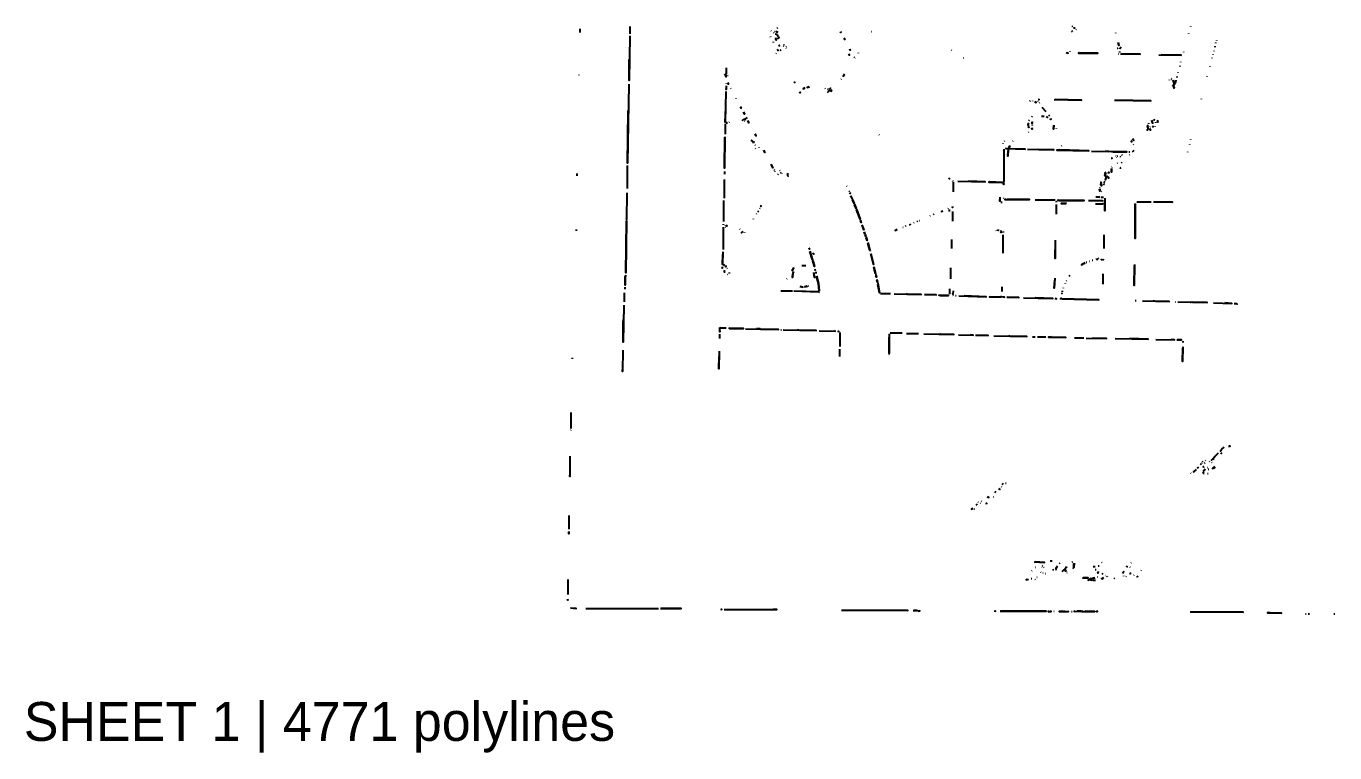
# Model space of a CAD drawing. Extents: x 1 to 1375, y -34 to 889.
# Drawn here: x 1 to 675, y -34 to 340 of the extents above; entities that cross this region are included whole.
import ezdxf

# ---------------------------------------------------------------- set-up
doc = ezdxf.new("R2010")
doc.units = 0
doc.layers.add('LINEWORK', color=4, linetype='CONTINUOUS')
doc.layers.add('TITLEBLOCK', color=2, linetype='CONTINUOUS')

msp = doc.modelspace()

# ---------------------------------------------------------------- linework, layer by layer
at = {"layer": 'LINEWORK'}
for points in [[(286.1667, 338.6667), (286.1667, 336.6667)], [(311.8333, 339.8333), (311.8333, 336)], [(384.5, 337.8333), (384.6667, 337.6667)], [(386.1667, 337.3333), (386.3333, 337.3333)], [(386.8333, 337.5), (387.5, 336.8333), (387.8333, 337.1667), (387.5, 336.8333)], [(387.8333, 339.1667), (387.5, 338.8333)], [(420.3333, 337.3333), (420.5, 336.6667), (420.3333, 337.1667)], [(436.1667, 337.1667), (436, 337)], [(539.1667, 337), (539, 336.8333)], [(539.6667, 340), (539.3333, 339.6667)], [(539.6667, 337.6667), (539.3333, 337.3333)], [(540.5, 339.5), (540.5, 338.6667)], [(541.5, 338.3333), (541.3333, 338.1667)], [(600.3333, 339.8333), (600.3333, 339.6667)], [(311.8333, 335), (311.5, 312), (311.5, 322.8333), (311.8333, 323.1667)], [(384, 334.6667), (384.3333, 334.3333)], [(385.6667, 336.6667), (385.8333, 336.5)], [(385.6667, 332), (385.6667, 331.6667)], [(386.6667, 336), (386.8333, 336)], [(386.8333, 334.1667), (387.1667, 332.8333), (386.8333, 333.3333), (387.1667, 333.8333)], [(387.1667, 336.1667), (388, 335), (387.8333, 335.5)], [(388.8333, 334.3333), (388, 333.6667), (389, 334.3333)], [(388.1667, 334.6667), (388.1667, 334.5)], [(388.5, 330.3333), (388.8333, 329.8333), (388.5, 330.1667)], [(390.8333, 330), (391.1667, 329.6667)], [(391.1667, 330.6667), (391.1667, 330.5)], [(422, 334), (422.5, 333.1667), (422.1667, 333.8333)], [(561.8333, 336.5), (561.8333, 336.3333)], [(563.1667, 331.8333), (563.5, 330), (563.1667, 331.5)], [(599.3333, 336.1667), (599.3333, 336)], [(613.3333, 331.6667), (613.3333, 331.1667)], [(613.8333, 332.8333), (613.8333, 332.6667)], [(387.1667, 326), (387, 325.8333)], [(387.6667, 328.1667), (388.1667, 327.5), (388, 327.8333)], [(389.5, 327.8333), (389, 327.3333)], [(392.3333, 329.5), (392.1667, 329.3333)], [(392.1667, 328.8333), (392.3333, 328.6667)], [(424.3333, 325.8333), (424.8333, 325), (424.5, 325.6667)], [(425, 328.3333), (425.3333, 327.6667), (425, 328.1667)], [(427.1667, 324.1667), (427.3333, 324)], [(427.6667, 323.6667), (427.5, 323.5)], [(429.3333, 326.3333), (429.3333, 326.1667)], [(477.1667, 327.8333), (477.3333, 327.6667)], [(483.5, 323.6667), (483.6667, 323.6667)], [(536.3333, 326.5), (537.5, 326.1667), (537, 326.5)], [(538.3333, 327.1667), (538.3333, 327)], [(543.1667, 326.3333), (542.8333, 326.1667), (552.6667, 326.1667), (543.3333, 326.3333)], [(562.6667, 328.6667), (563, 328.6667)], [(563.1667, 325.8333), (563.3333, 325.8333)], [(563.6667, 328.5), (563.6667, 328.3333)], [(563.8333, 327), (563.8333, 326.5)], [(564.6667, 329.1667), (564.1667, 328.5), (564.3333, 328.8333)], [(564.3333, 325.8333), (574.5, 325.6667), (564.8333, 325.8333)], [(584.1667, 325.3333), (595.6667, 325), (585.3333, 325.3333)], [(596.8333, 326.8333), (596.8333, 326.6667)], [(611.3333, 323.6667), (611.3333, 323.5)], [(611.8333, 325.6667), (611.8333, 325.5)], [(612.3333, 327.3333), (612.3333, 327.1667)], [(612.8333, 329.6667), (612.8333, 329.1667)], [(361.5, 318.5), (361.5, 315.5), (361.1667, 315), (361.5, 314), (361.1667, 314.8333), (361.5, 315.5)], [(594.8333, 319.6667), (594.8333, 319.1667)], [(595.3333, 321.6667), (595.3333, 321.5)], [(610.3333, 319.3333), (610.3333, 319.1667)], [(285.6667, 315), (285.6667, 314.8333)], [(311.3333, 310.1667), (310.6667, 269.5), (311, 296), (311.3333, 297)], [(360.5, 315.5), (360.8333, 315.1667)], [(361.5, 310.6667), (361.5, 310.5)], [(362.3333, 314.6667), (362.1667, 314.5)], [(362.1667, 311), (362.6667, 310.1667), (362.5, 310.6667)], [(396.5, 311.5), (396.8333, 311), (396.6667, 311.3333)], [(420.6667, 312.6667), (420.5, 312.5)], [(422.3333, 315.3333), (421.6667, 314.3333), (422.3333, 315.1667)], [(589.5, 312.3333), (589.3333, 312.1667)], [(590.5, 313.1667), (590.6667, 313)], [(590.6667, 312.5), (590.5, 312.3333)], [(591.5, 312.3333), (591.8333, 310.8333), (591.5, 312.1667)], [(592.8333, 312.1667), (592.6667, 311.1667), (591.5, 309.3333), (592, 308.6667), (591.8333, 308.1667), (592, 308.6667), (591.5, 309.3333), (592.8333, 311.6667)], [(593.3333, 314.1667), (593.3333, 313.6667)], [(593.8333, 316.1667), (593.8333, 316)], [(608.8333, 314.1667), (608.8333, 314)], [(361.3333, 306.3333), (361, 290.6667), (361.3333, 298)], [(361.5, 309.3333), (361.5, 307.3333), (361.5, 307.8333)], [(363.6667, 308.1667), (363.8333, 308)], [(399.3333, 306.3333), (399.5, 305.6667), (399.3333, 306.1667)], [(402, 308.3333), (401, 307.8333), (401.8333, 308.1667)], [(404.1667, 308.8333), (403.1667, 308.5), (404.3333, 308.8333)], [(412.1667, 308.1667), (412.3333, 308)], [(413.6667, 307.5), (414.1667, 307.5)], [(414.8333, 307), (413.8333, 306), (414.8333, 307), (415.6667, 306.5), (415, 306.8333)], [(414.5, 308.1667), (414.8333, 307.8333), (415.1667, 308.1667), (414.8333, 307.8333)], [(414.8333, 307.5), (414.6667, 307.3333)], [(415.8333, 307.1667), (415.6667, 307)], [(591.1667, 309.1667), (591, 309)], [(366.5, 302.8333), (366.5, 302.6667)], [(368.6667, 298.6667), (369.1667, 297.8333), (368.8333, 298.5)], [(517.8333, 301.5), (517.5, 301.1667)], [(519, 301.5), (519.1667, 301.3333)], [(520.1667, 301.1667), (521, 300.6667), (520.3333, 301)], [(521.8333, 301.1667), (521.6667, 301)], [(522, 302.3333), (522.5, 302.3333), (522.1667, 302.1667)], [(522.6667, 300.5), (522.5, 300.3333)], [(523.8333, 298.3333), (526, 296.1667)], [(530.1667, 302.3333), (544.3333, 302), (530.6667, 302.3333)], [(561.3333, 301.8333), (580, 301.5), (561.8333, 301.8333)], [(605.8333, 302.6667), (605.8333, 302.5)], [(361, 289.6667), (361, 284.3333)], [(362, 290.3333), (361.6667, 290.1667), (362.1667, 290.1667)], [(363, 290.6667), (362.8333, 290.5)], [(369.8333, 291.6667), (369.5, 291.3333)], [(370, 292.3333), (370.5, 291.8333)], [(370.3333, 295.8333), (370.8333, 294.6667), (370.3333, 295.6667)], [(370.6667, 291.3333), (370.8333, 291.1667)], [(371.5, 292.3333), (370.8333, 292), (371.3333, 292.1667)], [(371.6667, 293.1667), (372, 292.6667), (371.8333, 293)], [(372.5, 291.5), (373.1667, 290.3333), (372.6667, 291.3333)], [(517.1667, 290), (516.6667, 289.3333), (517, 288.8333), (516.6667, 289.3333), (517, 289.8333)], [(517.3333, 291.6667), (517, 291.3333)], [(518.8333, 293.5), (518.5, 293.1667)], [(519.1667, 291), (518.6667, 290.3333), (518.8333, 289.6667), (518.8333, 290.6667)], [(523.6667, 293.6667), (525.1667, 293.6667)], [(526.1667, 293.5), (526.8333, 293), (526.5, 293.1667)], [(527.3333, 294.3333), (527.8333, 293.8333)], [(528.3333, 292.6667), (528.5, 292), (528.3333, 292.5)], [(578.8333, 290), (578.8333, 289.6667)], [(580.3333, 291.6667), (580.8333, 290.1667), (580.3333, 291)], [(580.8333, 289.8333), (580.8333, 289.6667)], [(581.5, 292.1667), (581.6667, 291.6667), (581.6667, 292)], [(582.3333, 290.6667), (582.3333, 290.1667)], [(583.6667, 291.6667), (583.3333, 291.3333), (583.6667, 290.6667), (583.3333, 291.3333)], [(360.8333, 283), (360.5, 267), (360.8333, 282.8333)], [(376.1667, 284.6667), (376.8333, 283.5), (376.3333, 284.5)], [(440, 284.1667), (440.1667, 284)], [(517, 285.5), (516.8333, 285.3333)], [(517, 288.5), (517.1667, 287.8333), (517, 288.1667)], [(518.6667, 287.8333), (518.8333, 287), (518.6667, 287.5)], [(518.8333, 288.8333), (518.8333, 288.6667)], [(530, 289), (529.8333, 287), (530, 288.8333)], [(531.3333, 287.3333), (531.3333, 287.1667)], [(578.6667, 289), (578.3333, 288.6667), (578.6667, 287.1667), (578.1667, 286.5), (578.6667, 287.1667), (578.3333, 288.6667)], [(579.3333, 287.3333), (579.8333, 286.5), (579.5, 287.1667)], [(579.6667, 288.1667), (579.5, 288)], [(580.8333, 288.6667), (581.1667, 288.1667), (580.8333, 288.5)], [(582, 288.3333), (582, 288.1667)], [(374.3333, 281.5), (375.3333, 280.5), (374.3333, 281.3333)], [(375.3333, 280), (375.3333, 279.8333)], [(376, 280.5), (376.1667, 280.5)], [(376.1667, 279), (376.3333, 278.8333)], [(376.3333, 277.1667), (376.5, 277)], [(378.1667, 277.5), (378.3333, 277.3333)], [(380.6667, 276.1667), (381.3333, 275), (380.8333, 276)], [(503.8333, 279.6667), (503.8333, 279.5)], [(504.3333, 276.6667), (504.3333, 260), (504, 259.5), (504.3333, 258.5), (504, 259.5), (504.3333, 260)], [(504.6667, 280.8333), (504.5, 280.6667)], [(506.8333, 277.1667), (506.5, 276.8333), (505.3333, 277), (515.3333, 276.6667), (507.6667, 276.8333), (507, 277.1667)], [(506.5, 276.5), (506.3333, 273.1667), (506.5, 275.8333)], [(507.5, 278.5), (507, 277.5), (507.3333, 278.3333)], [(509, 280.8333), (508.8333, 280.6667)], [(516.5, 276.6667), (530, 276.3333), (522.6667, 276.3333), (522.1667, 276.6667)], [(533, 276.3333), (531.6667, 276.1667), (548, 275.8333), (533.1667, 276.3333)], [(534, 278.3333), (533.8333, 278.1667)], [(569.6667, 281.1667), (570.1667, 280.5), (569.8333, 281)], [(570.3333, 282), (571.1667, 281.1667), (570.5, 282)], [(571, 279.1667), (570.8333, 279)], [(599.8333, 279.3333), (599.8333, 279.1667)], [(600.3333, 281.6667), (600.3333, 281.5)], [(549.5, 275.6667), (558.3333, 275.5), (556.6667, 275.6667)], [(558.6667, 275.6667), (560.6667, 275.3333), (567.6667, 275.3333), (558.8333, 275.5)], [(559.5, 272), (560.1667, 272), (559.6667, 271.8333)], [(561.8333, 273.5), (562, 273.3333)], [(562.3333, 272.6667), (562.5, 272.5)], [(562.8333, 269.5), (562.6667, 269.3333)], [(562.8333, 273.3333), (563, 273.3333)], [(564, 273.1667), (564.3333, 272.8333)], [(565, 269.8333), (564.6667, 269.5)], [(564.8333, 274), (565.1667, 273.6667)], [(568.6667, 275.3333), (569.1667, 275.3333)], [(569, 273.8333), (568.8333, 273.6667)], [(571.1667, 276), (570.3333, 275.1667)], [(598.8333, 275.3333), (598.8333, 275.1667)], [(284.6667, 264.1667), (284.6667, 263)], [(310.5, 268.3333), (310.5, 256.5)], [(360.5, 265.1667), (360.5, 263.8333)], [(384.5, 269), (385.5, 267.1667), (384.6667, 268.8333)], [(386, 266.1667), (386.3333, 265.8333)], [(386.5, 265.3333), (386.5, 265.1667)], [(388.1667, 263.8333), (387.8333, 263.5)], [(388.8333, 265.8333), (389, 265.6667)], [(389.1667, 264.8333), (389.5, 264.5)], [(389.8333, 264.3333), (390, 264.1667)], [(393, 264.3333), (393, 263.1667), (393.3333, 262.8333), (393, 263.1667)], [(556.3333, 265), (556.8333, 264.3333), (556.3333, 263.3333), (556.6667, 262.6667), (556.3333, 263.1667), (556.6667, 264.6667)], [(557.5, 262.8333), (556.8333, 262), (556.6667, 260.8333), (557, 262.3333), (557.5, 262.8333), (558.3333, 261.8333), (558, 262.3333)], [(558.5, 265), (558, 264.5), (558.6667, 264.8333)], [(559.8333, 267.5), (559.6667, 267.3333)], [(559.6667, 266.6667), (559.6667, 264.8333), (559.6667, 266.5)], [(564, 267.3333), (564.3333, 266.8333), (564, 267.1667)], [(360.3333, 261.1667), (360.3333, 251.5)], [(423.3333, 257.8333), (423.5, 257.6667)], [(475.8333, 261.8333), (476.3333, 261.5), (476, 261.8333)], [(478, 260.5), (478.1667, 260.3333)], [(478.3333, 259.8333), (478.3333, 254.6667)], [(480.6667, 260.1667), (494.6667, 259.8333), (486.1667, 260.1667)], [(497, 259.8333), (496.6667, 259.6667), (503.3333, 259.5), (497.1667, 259.8333)], [(553.5, 257.1667), (553.6667, 257)], [(553.6667, 256.3333), (553.6667, 255), (553.5, 256.1667)], [(554.6667, 259.8333), (554.3333, 259.3333), (554.6667, 257.8333), (554.3333, 258.3333), (554.5, 259.6667)], [(556.3333, 260), (555.6667, 259.3333)], [(555.6667, 259), (555.8333, 258.5), (555.8333, 258.8333)], [(310.3333, 254.1667), (310.1667, 240.5), (310.3333, 241)], [(360, 250.3333), (360, 239.5)], [(424.5, 255.1667), (424.8333, 254.8333)], [(425, 254.3333), (425.3333, 253.8333), (425, 254.1667)], [(425.6667, 252.8333), (425.8333, 252.1667), (425.6667, 252.6667)], [(426, 251.8333), (426.3333, 251.1667), (426, 251.6667)], [(426.5, 250.8333), (427.3333, 248.6667), (426.5, 250.5)], [(502.3333, 252), (502.3333, 250), (502.5, 251.8333)], [(502.8333, 249.3333), (503.5, 249.3333)], [(504, 251.6667), (504.1667, 251.5)], [(505.3333, 251), (504.8333, 250.8333), (517.5, 250.8333), (506.1667, 251)], [(520.5, 250.6667), (530.8333, 250.6667)], [(531.3333, 250), (531.3333, 249.3333)], [(531.8333, 250.6667), (532.8333, 250.3333), (545.6667, 250.3333), (532.8333, 250.3333), (532.5, 250.6667)], [(547.8333, 250.3333), (555.1667, 250.1667), (548, 250.1667)], [(551.6667, 252.1667), (553.5, 252), (551.8333, 252)], [(554.6667, 254.8333), (554.5, 254.6667)], [(554.5, 252), (555.6667, 252)], [(556.3333, 251.5), (556.3333, 245), (556.3333, 250.5)], [(572.8333, 249.6667), (580.1667, 249.6667)], [(581.3333, 249.6667), (591.1667, 249.3333), (581.6667, 249.6667)], [(377, 243.3333), (376.8333, 243.1667)], [(378, 244.8333), (377.5, 244.3333)], [(378.8333, 246.1667), (378.6667, 246)], [(379.6667, 247.6667), (379.3333, 247.1667), (379.5, 247.5)], [(427.5, 248.3333), (428.3333, 246.1667), (427.5, 248)], [(428.5, 245.8333), (430.3333, 240.6667), (428.5, 245.5)], [(468.3333, 243.1667), (468, 242.8333)], [(472.8333, 245), (472.3333, 244.6667), (473, 245)], [(475.6667, 246.1667), (475.5, 246)], [(476.1667, 245.6667), (476.1667, 244.6667)], [(478, 247.1667), (478, 246.6667), (477.8333, 247)], [(477.8333, 244.6667), (477.8333, 239.6667)], [(531.3333, 248.1667), (531.3333, 243.1667)], [(536.5, 248.8333), (533.8333, 248.6667), (536.3333, 248.6667)], [(551.5, 248.5), (555.3333, 248.5), (551.6667, 248.3333)], [(572, 248.6667), (571.8333, 230.6667), (572, 248.5)], [(310.1667, 240), (309.8333, 213), (310.1667, 239.6667)], [(359.8333, 238.1667), (359.8333, 237.8333)], [(359.8333, 236.5), (359.8333, 225)], [(361, 237.3333), (360.8333, 237.1667)], [(361, 236.6667), (361.1667, 236.5)], [(362, 237.3333), (361.6667, 237.1667), (362.3333, 237.3333)], [(375.3333, 240.8333), (375.3333, 240.6667)], [(430.5, 240.3333), (430.8333, 239), (430.5, 240)], [(431.3333, 237.8333), (432.3333, 235.1667), (431.5, 237.6667)], [(452.3333, 236.5), (452.5, 236.5)], [(453.8333, 237.1667), (453.5, 236.8333)], [(456.3333, 238.1667), (456, 237.8333), (456.5, 238.1667)], [(458, 238.8333), (457.8333, 238.6667)], [(459.8333, 239.6667), (459.5, 239.3333)], [(460.8333, 240), (461, 240)], [(466.5, 242.3333), (466.3333, 242.1667)], [(284.1667, 235.3333), (284.1667, 234.6667)], [(368.3333, 235.6667), (368.5, 235.5)], [(370, 234.3333), (369.3333, 233.6667), (370.1667, 234.3333)], [(370.8333, 234), (370.8333, 233.8333)], [(432.5, 234.1667), (432.8333, 233.1667), (432.5, 234)], [(433, 232.8333), (433.3333, 231.6667), (433, 232.5)], [(433.5, 231.3333), (434, 229.6667), (433.5, 231)], [(449.5, 235.3333), (448.3333, 234.8333), (449.3333, 235.1667)], [(477.3333, 230.1667), (477.3333, 225.5)], [(500.1667, 235), (500.3333, 234.8333)], [(501.3333, 235.3333), (501.3333, 234.8333), (501.5, 235.1667)], [(502.8333, 234.8333), (503, 233.8333), (502.8333, 234.3333)], [(503.8333, 232.6667), (503.8333, 223.1667)], [(504, 234.3333), (504, 233.8333)], [(530.8333, 229.8333), (530.6667, 220.5), (531, 229.6667)], [(555.8333, 232.6667), (555.8333, 225.5)], [(359.6667, 223.8333), (359.5, 217.3333), (359.6667, 222.5)], [(404, 225.8333), (404.3333, 225.1667), (404, 225.6667)], [(404.5, 224.1667), (405.8333, 219.6667), (404.5, 224)], [(405.8333, 223.1667), (406.5, 222.6667), (406, 223.1667)], [(434.3333, 228.6667), (435.3333, 224.6667), (434.3333, 228.3333)], [(435.5, 224.3333), (435.5, 224.1667)], [(435.8333, 223), (437.3333, 217.3333), (435.8333, 222.8333)], [(359.5, 216.1667), (359.3333, 215.5), (359.5, 215.8333)], [(360.5, 217.3333), (360.1667, 217), (360.6667, 217.3333)], [(361.1667, 217), (361.3333, 216.1667), (361.1667, 216.5)], [(396.3333, 215.8333), (395.3333, 214.1667), (396.3333, 215.6667)], [(400.3333, 216.8333), (402.5, 216.8333)], [(406, 219.3333), (406.8333, 216.3333), (406, 219)], [(437.5, 216.3333), (438.3333, 212.6667), (437.5, 216)], [(476.8333, 215.6667), (476.8333, 210)], [(545.1667, 217.6667), (544.3333, 217.1667), (545, 217.5)], [(546.1667, 218.1667), (545.5, 217.8333), (546, 218)], [(546.6667, 218.5), (547, 218.5)], [(548.1667, 219), (548.5, 219)], [(549.8333, 219.5), (550.1667, 219.5)], [(551.8333, 220), (551.6667, 219.8333)], [(552.6667, 220.1667), (552.1667, 219.8333), (552.5, 220)], [(552.6667, 220.8333), (553, 220.5)], [(554.1667, 220), (554.1667, 219.8333)], [(554.5, 219.8333), (555, 219.8333)], [(555.5, 220.1667), (555.5, 219.6667), (555.3333, 220)], [(571.5, 217.3333), (571.3333, 206.5), (571.5, 216.8333)], [(309.8333, 211.8333), (309.5, 211), (309.5, 206.6667), (309.5, 211), (309.8333, 211.6667)], [(360.6667, 214.5), (360.3333, 214), (360.6667, 213.3333), (360.5, 214.3333)], [(361.8333, 215.5), (362, 215.3333)], [(362, 212.3333), (362.1667, 212.1667)], [(363, 213.1667), (363, 212.6667)], [(392.6667, 210), (392.5, 209.8333)], [(395.8333, 212.8333), (395.5, 210.6667), (395.8333, 212.5)], [(396.1667, 213.6667), (396, 213.1667), (396, 213.5)], [(406.3333, 213.3333), (406.8333, 210.6667), (406.5, 213.1667)], [(407, 215.1667), (407.1667, 214.5), (407.1667, 215)], [(407.6667, 213.5), (407.6667, 212.6667)], [(408, 211.5), (409, 207.5), (409.3333, 203.8333), (409, 207.5), (408, 211.1667)], [(438.5, 212.3333), (438.8333, 210.8333), (438.5, 211.6667)], [(439, 209.8333), (439.3333, 208.1667), (439, 209.5)], [(530.5, 210.3333), (530.1667, 205.1667), (530.5, 209.3333)], [(536.5, 209), (536.3333, 208.8333)], [(538.3333, 211.6667), (537.8333, 211.1667)], [(555.3333, 212.5), (555.3333, 207.1667)], [(309, 202.8333), (309, 198.1667)], [(309.3333, 205.6667), (309.3333, 204.6667)], [(389.5, 203.8333), (395.5, 203.8333)], [(396.3333, 203.8333), (408.8333, 203.3333), (396.5, 203.6667)], [(399.3333, 206), (400.8333, 205.6667), (399.5, 206)], [(403.1667, 206.1667), (402, 205.8333), (403.5, 206.1667)], [(403.8333, 206.3333), (404, 206.3333)], [(409.3333, 203.1667), (409.5, 203)], [(439.5, 207.8333), (440.3333, 202.8333), (439.5, 207)], [(440.8333, 202.3333), (446, 202.3333)], [(447.8333, 202.1667), (454.3333, 202), (454, 202.1667)], [(476.3333, 204.8333), (476.3333, 202)], [(478.3333, 203.8333), (478.1667, 202), (478.3333, 202.5)], [(503.3333, 205.8333), (503.3333, 203.5)], [(534.1667, 202.8333), (534.1667, 202.3333), (534.3333, 202.6667)], [(534.3333, 203.8333), (534.3333, 203.3333)], [(534.8333, 205.3333), (534.8333, 205.1667)], [(535.8333, 207.6667), (535.8333, 207.5)], [(308.8333, 196.3333), (308.5, 177.3333), (308.5, 188), (308.8333, 189.5)], [(454.8333, 202), (461.8333, 201.8333), (455, 202)], [(463.5, 201.8333), (469.5, 201.6667), (463.6667, 201.8333)], [(470.6667, 201.6667), (471.6667, 201.3333), (475.8333, 201.3333), (470.8333, 201.5)], [(478.1667, 201.5), (478.3333, 201.3333)], [(479.5, 201.3333), (479.8333, 201.3333)], [(481.1667, 201.1667), (495.1667, 200.6667), (484, 201.1667)], [(503.1667, 200.8333), (502.6667, 200.5), (497, 200.6667), (502.6667, 200.5), (503.1667, 200.8333), (504.6667, 200.5), (503.3333, 200.6667)], [(505.8333, 200.5), (512, 200.3333), (506, 200.5)], [(514.5, 200.1667), (529.5, 199.8333), (520.5, 200.1667)], [(530.5, 199.8333), (531.5, 199.6667), (530.6667, 199.8333)], [(533.8333, 200), (533.5, 199.6667), (533.8333, 200), (534.1667, 199.6667), (553.1667, 199.1667), (534.1667, 199.6667)], [(571.8333, 198.8333), (572.5, 198.8333)], [(575.6667, 198.6667), (589.3333, 198.3333), (582.6667, 198.3333), (581.1667, 198.6667)], [(592.6667, 198.1667), (592.8333, 198.1667)], [(593.8333, 198.1667), (601, 198), (600.3333, 197.8333), (600, 198.1667)], [(601.5, 198), (609, 197.8333), (601.6667, 198)], [(612.1667, 197.6667), (621.6667, 197.3333), (618, 197.6667)], [(622.8333, 197.3333), (624, 197.3333), (624.3333, 197), (624, 197.3333)], [(358, 185), (358.3333, 184.5), (358, 184), (358.1667, 182.6667), (358.1667, 184.8333)], [(358.6667, 184.6667), (361.5, 184.6667)], [(362.6667, 184.6667), (363.1667, 184.3333), (370.3333, 184.3333), (362.8333, 184.5)], [(371.3333, 184.1667), (388.3333, 183.8333), (379.3333, 183.8333), (379, 184.1667), (377, 184.1667)], [(389.5, 183.6667), (389.8333, 183.6667)], [(390.8333, 183.6667), (407.8333, 183.3333), (399.6667, 183.3333), (398.1667, 183.6667)], [(409.3333, 183.1667), (417.5, 183), (417.1667, 183.1667)], [(418.6667, 183), (419.5, 182.8333), (418.8333, 182.8333)], [(420, 182.3333), (420, 175.1667)], [(445.8333, 182.1667), (452, 182.1667)], [(454.1667, 181.8333), (460.3333, 181.8333)], [(358, 181.5), (358, 179.3333)], [(445.3333, 181.6667), (445.3333, 171.5), (445.3333, 180)], [(463.1667, 181.6667), (478.6667, 181.3333), (472.1667, 181.3333), (471.1667, 181.6667)], [(481, 181.1667), (488.5, 181), (487.1667, 181.1667)], [(489.6667, 181), (496.3333, 180.8333), (489.8333, 180.8333)], [(499.1667, 180.6667), (516.1667, 180.3333), (507.8333, 180.3333), (506.6667, 180.6667)], [(519, 180.1667), (520.5, 180.1667)], [(521.6667, 180.1667), (526, 180.1667)], [(528.6667, 180.1667), (527.3333, 180), (536.1667, 179.8333), (528.8333, 180)], [(540.6667, 179.6667), (545.5, 179.6667)], [(546.6667, 179.5), (557.1667, 179.3333), (550, 179.5)], [(561.6667, 179.1667), (578.6667, 178.8333), (569, 179.1667)], [(582.5, 178.6667), (592.1667, 178.5), (590.5, 178.6667)], [(593.3333, 178.5), (595.8333, 178.5), (593.5, 178.5)], [(596.5, 177.8333), (596.5, 177.1667)], [(282.1667, 169.3333), (282.1667, 168.8333)], [(308.3333, 173.1667), (308.1667, 162.3333), (308.3333, 164.1667)], [(357.8333, 172.6667), (357.6667, 163.6667), (357.8333, 170)], [(419.8333, 173.8333), (419.8333, 170)], [(445.1667, 171.1667), (445.3333, 171)], [(596.5, 175), (596.3333, 167.3333), (596.5, 174.3333)], [(281.5, 141.1667), (281.5, 133)], [(281.5, 132), (281.3333, 131.8333)], [(616.3333, 122), (615.8333, 121.3333), (616.3333, 121.8333)], [(617.5, 123.3333), (616.5, 122.3333), (617.6667, 123.3333)], [(620, 123.8333), (620.8333, 123.8333), (620.3333, 123.8333)], [(281, 118.6667), (281, 108.1667), (281, 108.8333)], [(605.8333, 114.6667), (605.3333, 114.1667)], [(606.1667, 115.1667), (606, 115)], [(606.6667, 116), (606.3333, 115.6667)], [(607.8333, 115.3333), (607.5, 115)], [(608, 116.6667), (608.1667, 116.5)], [(610.1667, 116), (610, 115.8333)], [(614.6667, 120.1667), (611.1667, 116.6667), (613.6667, 119.1667)], [(611.1667, 115.6667), (611.3333, 115.5)], [(612.1667, 117.1667), (612.3333, 117)], [(615.8333, 120.3333), (616.3333, 120), (616, 120.1667)], [(600.3333, 110.1667), (600.5, 110)], [(603.3333, 111.8333), (602, 110.6667), (602.3333, 110.8333)], [(604.5, 113), (604, 112.6667), (604.3333, 112.8333)], [(607.1667, 113.3333), (606.8333, 113.1667), (607.5, 113.3333)], [(606.8333, 110.6667), (607.1667, 110), (606.8333, 110.3333)], [(607, 109.6667), (606.8333, 109.5)], [(608, 112), (607, 111), (608.1667, 112)], [(609, 112.8333), (609.1667, 112.8333)], [(609.1667, 109.8333), (609.5, 109.8333)], [(609.5, 112), (609.8333, 112)], [(612.1667, 113.5), (612.8333, 112.8333), (611.6667, 112.3333), (612.8333, 112.8333), (612.3333, 113.3333)], [(501.6667, 102), (502.3333, 101.5), (502, 101.6667)], [(503, 103), (503.1667, 102.8333)], [(504, 104.6667), (503.3333, 104)], [(505.1667, 104.8333), (505.5, 104.8333)], [(491, 95.1667), (491.1667, 95)], [(492.1667, 94.6667), (492.3333, 94.5)], [(492.6667, 95.6667), (492.8333, 95.5)], [(494.8333, 94.5), (495.5, 94.3333), (495, 94.3333)], [(495.8333, 97.8333), (496.6667, 97.5), (496, 97.8333)], [(499, 97.8333), (499.1667, 97.8333)], [(500.1667, 100.5), (499.5, 99.8333)], [(280.5, 88.1667), (280.5, 81.1667)], [(488.3333, 91.8333), (487.6667, 91.3333), (488.5, 91.8333)], [(489.1667, 91.6667), (489.3333, 91.6667)], [(490.6667, 94), (490, 93.3333)], [(280.5, 80), (280.5, 78.6667), (280.5, 79.8333)], [(520, 64.3333), (525.3333, 64), (520.5, 64.3333)], [(520.6667, 61.5), (520.8333, 61.5)], [(523.8333, 61.8333), (524, 61.6667)], [(524.1667, 62.5), (524, 62.3333)], [(524.6667, 61.5), (524.8333, 61.3333)], [(528.1667, 64.8333), (529.1667, 64.8333)], [(532, 62), (531.1667, 60.8333), (531.3333, 60.5), (531.1667, 60.8333), (531.8333, 61.8333)], [(533.1667, 63.6667), (532.8333, 63.3333)], [(536.1667, 61), (535.6667, 60.3333), (536.1667, 59.5), (535.6667, 60.3333), (535.8333, 60.6667)], [(536.6667, 61.8333), (536.3333, 61.3333), (536.5, 61.6667)], [(539.6667, 64.3333), (539.3333, 64)], [(540.5, 63.6667), (540.3333, 61.3333), (540, 61), (540.3333, 61.3333), (540.3333, 63.5)], [(550.3333, 61.8333), (551.3333, 61.8333)], [(552.8333, 62.3333), (553.3333, 62.3333)], [(554.6667, 64.1667), (554.8333, 64)], [(567.3333, 62), (567.8333, 61.6667), (567.5, 62)], [(569.1667, 61.6667), (569.3333, 61.5)], [(569.8333, 63.8333), (569.6667, 63.6667)], [(280, 55.1667), (280, 47.5)], [(516.1667, 55.3333), (515.8333, 55), (517, 55.3333)], [(518.3333, 55.6667), (518.6667, 55.6667)], [(518.6667, 59.6667), (518.5, 59.5)], [(520.3333, 55.3333), (520.5, 55.1667)], [(521.3333, 56.3333), (521.5, 56.3333)], [(523.1667, 59.1667), (523.3333, 59)], [(524.3333, 58.6667), (524.3333, 58.5)], [(525.8333, 58.3333), (526, 58.3333)], [(529.8333, 60.3333), (529.3333, 59.8333)], [(531.1667, 60.1667), (531.3333, 60.1667)], [(535.1667, 60.1667), (534.1667, 59.1667)], [(536.8333, 58.8333), (537, 58.8333)], [(544.8333, 56), (547.6667, 56), (545.1667, 56)], [(548.6667, 55.1667), (547.6667, 54.8333), (548.6667, 55.1667), (549.6667, 54.8333), (549, 55.1667)], [(549.1667, 55.8333), (548.8333, 55.5), (549.3333, 55.8333)], [(551, 56), (549.6667, 55.6667), (551.3333, 56)], [(550.1667, 54.8333), (551.5, 54.8333)], [(551.3333, 60.3333), (551.8333, 60.3333)], [(552.5, 56.5), (552.3333, 56.3333)], [(552.8333, 59.3333), (552.6667, 58.5), (552.8333, 58.8333)], [(554.5, 55.6667), (554.3333, 55.5)], [(555.3333, 58.3333), (554.8333, 57.8333)], [(555.6667, 56), (554.8333, 55.5), (555.5, 55.8333)], [(557, 57), (556.8333, 56.8333)], [(557.5, 57), (557.6667, 56.8333)], [(561.3333, 55.8333), (561, 55.5)], [(566.3333, 59.3333), (565.3333, 58.3333)], [(566, 57.1667), (566, 57)], [(567.3333, 56.8333), (567.1667, 56.6667)], [(569.6667, 58.6667), (569.3333, 58.1667), (569.6667, 58.5)], [(571.1667, 57.5), (571, 57.3333)], [(573.3333, 57), (573, 56.6667), (573.5, 57)], [(575, 59.8333), (574.8333, 59.6667)], [(279.8333, 45.3333), (280, 44.5), (279.8333, 45)], [(281.3333, 40.6667), (284.3333, 40.3333), (281.5, 40.5)], [(289.1667, 40.3333), (326.6667, 40.3333)], [(327.6667, 40.3333), (338.3333, 40.3333), (327.8333, 40.3333)], [(358.5, 40), (359.1667, 39.8333), (358.6667, 39.8333)], [(360.3333, 39.8333), (387.5, 39.8333), (385.6667, 39.8333)], [(420.8333, 39.5), (455, 39.3333), (421, 39.3333)], [(457.6667, 39.3333), (459.6667, 39.3333), (458, 39.3333)], [(460, 39.3333), (460.3333, 39), (461.1667, 39.1667), (460.3333, 39)], [(499.3333, 39.1667), (500, 39), (499.5, 39)], [(502.5, 39), (526.1667, 38.8333), (502.6667, 38.8333)], [(527.5, 38.8333), (527.1667, 38.6667), (528.6667, 38.6667), (528.1667, 38.8333)], [(530, 38.8333), (530.1667, 38.8333)], [(534.6667, 38.8333), (532.8333, 38.6667), (537.6667, 38.6667), (536, 38.5), (535, 38.8333)], [(539.1667, 38.6667), (539.5, 38.6667)], [(541, 38.8333), (540.5, 38.6667), (544.1667, 38.8333), (542, 38.8333)], [(545, 38.8333), (544.5, 38.6667), (551.1667, 38.6667), (546.1667, 38.8333)], [(552.6667, 38.8333), (552, 38.6667), (552.5, 38.6667)], [(600.1667, 38.5), (627.5, 38.3333), (600.5, 38.5)], [(640.5, 38.1667), (640, 38), (647.1667, 37.8333), (642.1667, 37.8333), (640.6667, 38.1667)], [(659.5, 37.5), (659.8333, 37.5)], [(661, 37.5), (661.6667, 37.5)], [(674.1667, 37.5), (674.6667, 37.5)]]:
    msp.add_lwpolyline(points, dxfattribs=at)

# ---------------------------------------------------------------- texts
at = {"layer": 'TITLEBLOCK'}
msp.add_text('SHEET 1 | 4771 polylines', height=20, dxfattribs=at).set_placement((0, -27.8333))

doc.saveas('drawing.dxf')
